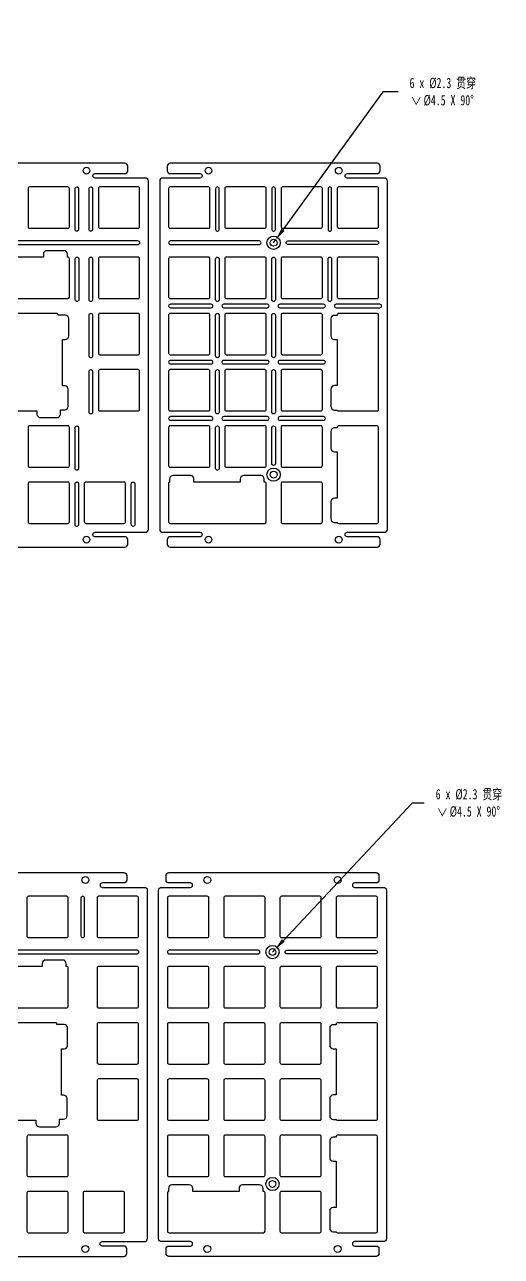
# Model space of a CAD drawing. Header units: millimetres. Extents: x 2128 to 2826, y 1699 to 2116.
# Drawn here: x 2664.9 to 2826.5, y 1698.8 to 2116.1 of the extents above; entities that cross this region are included whole.
import ezdxf

# ---------------------------------------------------------------- set-up
doc = ezdxf.new("R2010")
doc.units = ezdxf.units.MM
doc.layers.add('10', color=7, linetype='Continuous')
doc.styles.add('SLDTEXTSTYLE5', font='TXT', dxfattribs={"width": 0.7})
doc.dimstyles.new('SLDDIMSTYLE0', dxfattribs={"dimtxt": 3.5, "dimasz": 4.08, "dimexe": 0, "dimexo": 0.0625, "dimgap": 0.875, "dimtad": 0, "dimtih": 1, "dimtoh": 1, "dimrnd": 1e-09, "dimzin": 12, "dimdsep": 46, "dimtxsty": 'SLDTEXTSTYLE5', "dimblk1": 'NONE', "dimsah": 1, "dimcen": 0, "dimadec": 0, "dimazin": 3, "dimtfac": 1, "dimtmove": 0, "dimatfit": 3, "dimldrblk": 'NONE', "dimfxl": 1, "dimfrac": 2, "dimtolj": 1, "dimtzin": 12, "dimarcsym": 0})

# ---------------------------------------------------------------- blocks, each defined once
blk = doc.blocks.new('*D3')
at = {"layer": '10', "color": 0, "lineweight": -2, "transparency": 16777216}
for p, q in [((2796.24, 1852.36), (2752.61, 1805.82)), ((2800.32, 1852.36), (2796.24, 1852.36)), ((2748.92, 1801.88), (2749.82, 1802.84))]:
    blk.add_line(p, q, dxfattribs=at)
at = {"layer": '10', "color": 0, "transparency": 16777216}
blk.add_solid([(2752.11, 1806.28), (2753.1, 1805.35), (2749.82, 1802.84)], dxfattribs=at)
at = {"layer": 'Defpoints', "color": 0, "transparency": 16777216}
for p in [(2749.82, 1802.84), (2748.92, 1801.88)]:
    blk.add_point(p, dxfattribs=at)
at = {"layer": '10', "color": 0, "transparency": 16777216, "insert": (2815.46, 1852.36), "char_height": 3.5, "attachment_point": 5, "style": 'SLDTEXTSTYLE5'}
blk.add_mtext('\\A1;6 x %%C2.3 {\\fSimSun|b0|i0|c134|p2;贯穿}\\P{\\fGDT|b0|i0|c0|p2;w }%%C4.5 X 90°', dxfattribs=at)
blk = doc.blocks.new('_None')
blk = doc.blocks.new('*D9')
at = {"layer": '10', "color": 0, "lineweight": -2, "transparency": 16777216}
for p, q in [((2786.35, 2093.34), (2752.47, 2046.57)), ((2791.45, 2093.34), (2786.35, 2093.34)), ((2749.31, 2042.2), (2750.08, 2043.27))]:
    blk.add_line(p, q, dxfattribs=at)
at = {"layer": '10', "color": 0, "transparency": 16777216}
blk.add_solid([(2751.92, 2046.97), (2753.02, 2046.17), (2750.08, 2043.27)], dxfattribs=at)
at = {"layer": 'Defpoints', "color": 0, "transparency": 16777216}
for p in [(2749.31, 2042.2), (2750.08, 2043.27)]:
    blk.add_point(p, dxfattribs=at)
at = {"layer": '10', "color": 0, "transparency": 16777216, "insert": (2806.6, 2093.34), "char_height": 3.5, "attachment_point": 5, "style": 'SLDTEXTSTYLE5'}
blk.add_mtext('\\A1;6 x %%C2.3 {\\fSimSun|b0|i0|c134|p2;贯穿}\\P{\\fGDT|b0|i0|c0|p2;w }%%C4.5 X 90°', dxfattribs=at)

msp = doc.modelspace()

# ---------------------------------------------------------------- linework, layer by layer
at = {"color": 3, "linetype": 'Continuous', "lineweight": 25}
for p, q in [((2682.631, 2061.11), (2682.631, 2061.11)), ((2687.393, 2061.11), (2687.393, 2061.11)), ((2730.256, 2061.11), (2730.256, 2061.11)), ((2749.306, 2061.11), (2749.306, 2061.11)), ((2768.356, 2061.11), (2768.356, 2061.11)), ((2703.918, 2042.204), (2703.918, 2042.204)), ((2784.881, 2042.204), (2784.881, 2042.204)), ((2682.706, 2037.297), (2682.706, 2037.297)), ((2687.393, 2037.297), (2687.393, 2037.297)), ((2730.256, 2037.297), (2730.256, 2037.297)), ((2749.306, 2037.297), (2749.306, 2037.297)), ((2768.356, 2037.297), (2768.356, 2037.297)), ((2687.393, 2018.247), (2687.393, 2018.247)), ((2730.256, 2018.247), (2730.256, 2018.247)), ((2749.306, 2018.247), (2749.306, 2018.247)), ((2687.393, 1999.197), (2687.393, 1999.197)), ((2730.256, 1999.197), (2730.256, 1999.197)), ((2749.306, 1999.197), (2749.306, 1999.197)), ((2682.631, 1980.147), (2682.631, 1980.147)), ((2730.256, 1980.147), (2730.256, 1980.147)), ((2749.306, 1980.147), (2749.306, 1980.147)), ((2682.631, 1961.097), (2682.631, 1961.097)), ((2701.681, 1961.097), (2701.681, 1961.097))]:
    msp.add_line(p, q, dxfattribs=at)
at = {"color": 4, "linetype": 'Continuous', "lineweight": 25}
for p, q in [((2775.99, 1824.538), (2775.99, 1824.538)), ((2703.528, 1801.882), (2703.528, 1801.882)), ((2784.491, 1801.882), (2784.491, 1801.882)), ((2775.991, 1703.026), (2775.991, 1703.026))]:
    msp.add_line(p, q, dxfattribs=at)
at = {"color": 3, "linetype": 'Continuous', "lineweight": 25}
for points in [[(2706.918, 2063.11, 0.4142136), (2705.918, 2064.11), (2688.818, 2064.11, -1), (2688.818, 2065.61), (2698.918, 2065.61, 0.4142136), (2699.918, 2066.61), (2699.918, 2068.11, 0.4142136), (2698.918, 2069.11), (2640.918, 2069.11, 0.4142136)], [(2640.918, 1939.097), (2698.918, 1939.097, 0.4142136), (2699.918, 1940.097), (2699.918, 1941.597, 0.4142136), (2698.918, 1942.597), (2688.818, 1942.597, -1), (2688.818, 1944.097), (2705.918, 1944.097, 0.4142136), (2706.918, 1945.097), (2706.918, 2063.11)], [(2653.353, 1985.198), (2669.134, 1985.198), (2669.134, 1984.148, 0.4142136), (2670.334, 1982.948), (2675.925, 1982.948, 0.4142136), (2677.125, 1984.148), (2677.125, 1985.575), (2678.515, 1985.575, 0.4142136), (2679.715, 1986.775), (2679.715, 1992.537, 0.4142136), (2678.515, 1993.737), (2677.802, 1993.737), (2677.802, 2009.428), (2678.709, 2009.428, 0.4142136), (2679.909, 2010.628), (2679.909, 2016.447, 0.4142136), (2678.709, 2017.647), (2676.275, 2017.647), (2676.275, 2017.747, 0.4142136), (2675.775, 2018.247), (2661.843, 2018.247, 0.4142136)]]:
    msp.add_lwpolyline(points, format="xyb", dxfattribs=at)
for points in [[(2711.731, 2064.11, 0.4142136), (2710.731, 2063.11), (2710.731, 1945.097, 0.4142136), (2711.731, 1944.097), (2724.329, 1944.097, -1), (2724.329, 1942.597), (2714.231, 1942.597, 0.4142136), (2713.231, 1941.597), (2713.231, 1940.097, 0.4142136), (2714.231, 1939.097), (2784.381, 1939.097, 0.4142167), (2785.381, 1940.097), (2785.381, 1941.597, 0.4142105), (2784.381, 1942.597), (2774.281, 1942.597, -1), (2774.281, 1944.097), (2786.881, 1944.097, 0.4142167), (2787.881, 1945.097), (2787.88, 2063.11, 0.4142105), (2786.88, 2064.11), (2774.28, 2064.11, -1), (2774.28, 2065.61), (2784.38, 2065.61, 0.4142167), (2785.38, 2066.61), (2785.38, 2068.11, 0.4142105), (2784.38, 2069.11), (2714.231, 2069.11, 0.4142136), (2713.231, 2068.11), (2713.231, 2066.61, 0.4142136), (2714.231, 2065.61), (2724.331, 2065.61, -1), (2724.331, 2064.11)], [(2680.106, 2060.61, 0.4142136), (2679.606, 2061.11), (2666.606, 2061.11, 0.4142136), (2666.106, 2060.61), (2666.106, 2047.61, 0.4142136), (2666.606, 2047.11), (2679.606, 2047.11, 0.4142136), (2680.106, 2047.61)], [(2683.231, 2060.51), (2683.231, 2046.71, -0.4142136), (2682.631, 2046.11), (2682.631, 2046.11, -0.4142136), (2682.031, 2046.71), (2682.031, 2060.51, -0.4142136), (2682.631, 2061.11, -0.4142136)], [(2687.993, 2060.51), (2687.993, 2046.71, -0.4142136), (2687.393, 2046.11), (2687.393, 2046.11, -0.4142136), (2686.793, 2046.71), (2686.793, 2060.51, -0.4142136), (2687.393, 2061.11, -0.4142136)], [(2703.418, 2047.11, 0.4142136), (2703.918, 2047.61), (2703.918, 2060.61, 0.4142136), (2703.418, 2061.11), (2690.418, 2061.11, 0.4142136), (2689.918, 2060.61), (2689.918, 2047.61, 0.4142136), (2690.418, 2047.11)], [(2727.731, 2060.61, 0.4142136), (2727.231, 2061.11), (2714.231, 2061.11, 0.4142136), (2713.731, 2060.61), (2713.731, 2047.61, 0.4142136), (2714.231, 2047.11), (2727.231, 2047.11, 0.4142136), (2727.731, 2047.61)], [(2729.656, 2046.71, 0.4142136), (2730.256, 2046.11, 0.4142136), (2730.856, 2046.71), (2730.856, 2060.51, 0.4142136), (2730.256, 2061.11, 0.4142136), (2729.656, 2060.51)], [(2746.781, 2060.61, 0.4142136), (2746.281, 2061.11), (2733.281, 2061.11, 0.4142136), (2732.781, 2060.61), (2732.781, 2047.61, 0.4142136), (2733.281, 2047.11), (2746.281, 2047.11, 0.4142136), (2746.781, 2047.61)], [(2748.706, 2046.71, 0.4142136), (2749.306, 2046.11, 0.4142136), (2749.906, 2046.71), (2749.906, 2060.51, 0.4142136), (2749.306, 2061.11, 0.4142136), (2748.706, 2060.51)], [(2765.831, 2060.61, 0.4142136), (2765.331, 2061.11), (2752.331, 2061.11, 0.4142136), (2751.831, 2060.61), (2751.831, 2047.61, 0.4142136), (2752.331, 2047.11), (2765.331, 2047.11, 0.4142136), (2765.831, 2047.61)], [(2767.756, 2046.71, 0.4142136), (2768.356, 2046.11, 0.4142136), (2768.956, 2046.71), (2768.956, 2060.51, 0.4142136), (2768.356, 2061.11, 0.4142136), (2767.756, 2060.51)], [(2784.881, 2060.61, 0.4142136), (2784.381, 2061.11), (2771.381, 2061.11, 0.4142136), (2770.881, 2060.61), (2770.881, 2047.61, 0.4142136), (2771.381, 2047.11), (2784.381, 2047.11, 0.4142136), (2784.881, 2047.61)], [(2703.168, 2041.454), (2631.249, 2041.454, -0.4142136), (2630.499, 2042.204), (2630.499, 2042.204, -0.4142136), (2631.249, 2042.954), (2703.168, 2042.954, -0.4142136), (2703.918, 2042.204, -0.4142136)], [(2713.731, 2042.204), (2713.731, 2042.204, 0.4142136), (2714.331, 2041.604), (2744.456, 2041.604, 0.4142136), (2745.056, 2042.204), (2745.056, 2042.204, 0.4142136), (2744.456, 2042.804), (2714.331, 2042.804, 0.4142136)], [(2784.281, 2041.604), (2754.156, 2041.604, -0.4142136), (2753.556, 2042.204), (2753.556, 2042.204, -0.4142136), (2754.156, 2042.804), (2784.281, 2042.804, -0.4142136), (2784.881, 2042.204, -0.4142136)], [(2647.056, 2023.797, 0.4142167), (2647.556, 2023.297), (2679.606, 2023.297, 0.4142105), (2680.106, 2023.797), (2680.106, 2036.796, 0.4143678), (2679.605, 2037.296), (2679.441, 2037.296), (2679.441, 2038.292, 0.4142136), (2678.241, 2039.492), (2672.493, 2039.492, 0.4142136), (2671.293, 2038.292), (2671.293, 2037.296), (2655.632, 2037.296), (2655.632, 2038.292, 0.4142136), (2654.432, 2039.492), (2648.582, 2039.492, 0.4142136), (2647.382, 2038.292), (2647.382, 2037.296, 0.3137964), (2647.056, 2036.827)], [(2683.306, 2036.697), (2683.306, 2022.897, -0.4142136), (2682.706, 2022.297), (2682.706, 2022.297, -0.4142136), (2682.106, 2022.897), (2682.106, 2036.697, -0.4142136), (2682.706, 2037.297, -0.4142136)], [(2687.993, 2036.697), (2687.993, 2022.897, -0.4142136), (2687.393, 2022.297), (2687.393, 2022.297, -0.4142136), (2686.793, 2022.897), (2686.793, 2036.697, -0.4142136), (2687.393, 2037.297, -0.4142136)], [(2703.918, 2036.797, 0.4142136), (2703.418, 2037.297), (2690.418, 2037.297, 0.4142136), (2689.918, 2036.797), (2689.918, 2023.797, 0.4142136), (2690.418, 2023.297), (2703.418, 2023.297, 0.4142136), (2703.918, 2023.797)], [(2727.731, 2036.797, 0.4142136), (2727.231, 2037.297), (2714.231, 2037.297, 0.4142136), (2713.731, 2036.797), (2713.731, 2023.797, 0.4142136), (2714.231, 2023.297), (2727.231, 2023.297, 0.4142136), (2727.731, 2023.797)], [(2730.856, 2036.697), (2730.856, 2022.897, -0.4142136), (2730.256, 2022.297), (2730.256, 2022.297, -0.4142136), (2729.656, 2022.897), (2729.656, 2036.697, -0.4142136), (2730.256, 2037.297, -0.4142136)], [(2746.781, 2036.797, 0.4142136), (2746.281, 2037.297), (2733.281, 2037.297, 0.4142136), (2732.781, 2036.797), (2732.781, 2023.797, 0.4142136), (2733.281, 2023.297), (2746.281, 2023.297, 0.4142136), (2746.781, 2023.797)], [(2749.906, 2036.697), (2749.906, 2022.897, -0.4142136), (2749.306, 2022.297), (2749.306, 2022.297, -0.4142136), (2748.706, 2022.897), (2748.706, 2036.697, -0.4142136), (2749.306, 2037.297, -0.4142136)], [(2765.831, 2036.797, 0.4142136), (2765.331, 2037.297), (2752.331, 2037.297, 0.4142136), (2751.831, 2036.797), (2751.831, 2023.797, 0.4142136), (2752.331, 2023.297), (2765.331, 2023.297, 0.4142136), (2765.831, 2023.797)], [(2768.956, 2036.697), (2768.956, 2022.897, -0.4142136), (2768.356, 2022.297), (2768.356, 2022.297, -0.4142136), (2767.756, 2022.897), (2767.756, 2036.697, -0.4142136), (2768.356, 2037.297, -0.4142136)], [(2784.881, 2036.797, 0.4142136), (2784.381, 2037.297), (2771.381, 2037.297, 0.4142136), (2770.881, 2036.797), (2770.881, 2023.797, 0.4142136), (2771.381, 2023.297), (2784.381, 2023.297, 0.4142136), (2784.881, 2023.797)], [(2728.731, 2020.772), (2728.731, 2020.772, 0.4142136), (2728.131, 2021.372), (2714.331, 2021.372, 0.4142136), (2713.731, 2020.772), (2713.731, 2020.772, 0.4142136), (2714.331, 2020.172), (2728.131, 2020.172, 0.4142136)], [(2747.781, 2020.772), (2747.781, 2020.772, 0.4142136), (2747.181, 2021.372), (2732.381, 2021.372, 0.4142136), (2731.781, 2020.772), (2731.781, 2020.772, 0.4142136), (2732.381, 2020.172), (2747.181, 2020.172, 0.4142136)], [(2766.831, 2020.772), (2766.831, 2020.772, 0.4142136), (2766.231, 2021.372), (2751.431, 2021.372, 0.4142136), (2750.831, 2020.772), (2750.831, 2020.772, 0.4142136), (2751.431, 2020.172), (2766.231, 2020.172, 0.4142136)], [(2785.881, 2020.772), (2785.881, 2020.772, 0.4142136), (2785.281, 2021.372), (2770.481, 2021.372, 0.4142136), (2769.881, 2020.772), (2769.881, 2020.772, 0.4142136), (2770.481, 2020.172), (2785.281, 2020.172, 0.4142136)], [(2687.993, 2017.647), (2687.993, 2003.847, -0.4142136), (2687.393, 2003.247), (2687.393, 2003.247, -0.4142136), (2686.793, 2003.847), (2686.793, 2017.647, -0.4142136), (2687.393, 2018.247, -0.4142136)], [(2703.918, 2017.747, 0.4142136), (2703.418, 2018.247), (2690.418, 2018.247, 0.4142136), (2689.918, 2017.747), (2689.918, 2004.747, 0.4142136), (2690.418, 2004.247), (2703.418, 2004.247, 0.4142136), (2703.918, 2004.747)], [(2727.731, 2017.747, 0.4142136), (2727.231, 2018.247), (2714.231, 2018.247, 0.4142136), (2713.731, 2017.747), (2713.731, 2004.747, 0.4142136), (2714.231, 2004.247), (2727.231, 2004.247, 0.4142136), (2727.731, 2004.747)], [(2730.856, 2017.647), (2730.856, 2003.847, -0.4142136), (2730.256, 2003.247), (2730.256, 2003.247, -0.4142136), (2729.656, 2003.847), (2729.656, 2017.647, -0.4142136), (2730.256, 2018.247, -0.4142136)], [(2746.781, 2017.747, 0.4142136), (2746.281, 2018.247), (2733.281, 2018.247, 0.4142136), (2732.781, 2017.747), (2732.781, 2004.747, 0.4142136), (2733.281, 2004.247), (2746.281, 2004.247, 0.4142136), (2746.781, 2004.747)], [(2749.906, 2017.647), (2749.906, 2003.847, -0.4142136), (2749.306, 2003.247), (2749.306, 2003.247, -0.4142136), (2748.706, 2003.847), (2748.706, 2017.647, -0.4142136), (2749.306, 2018.247, -0.4142136)], [(2765.831, 2017.747, 0.4142136), (2765.331, 2018.247), (2752.331, 2018.247, 0.4142136), (2751.831, 2017.747), (2751.831, 2004.747, 0.4142136), (2752.331, 2004.247), (2765.331, 2004.247, 0.4142136), (2765.831, 2004.747)], [(2784.381, 1985.197, 0.4142167), (2784.881, 1985.697), (2784.881, 2017.747, 0.4142105), (2784.381, 2018.247), (2771.382, 2018.247, 0.4143678), (2770.882, 2017.747), (2770.882, 2017.582), (2769.886, 2017.582, 0.4142136), (2768.686, 2016.382), (2768.686, 2010.635, 0.4142136), (2769.886, 2009.435), (2770.882, 2009.435), (2770.882, 1993.774), (2769.886, 1993.774, 0.4142136), (2768.686, 1992.574), (2768.686, 1986.724, 0.4142136), (2769.886, 1985.524), (2770.882, 1985.524, 0.3137964), (2771.351, 1985.197)], [(2687.993, 1998.597), (2687.993, 1984.797, -0.4142136), (2687.393, 1984.197), (2687.393, 1984.197, -0.4142136), (2686.793, 1984.797), (2686.793, 1998.597, -0.4142136), (2687.393, 1999.197, -0.4142136)], [(2703.918, 1998.697, 0.4142136), (2703.418, 1999.197), (2690.418, 1999.197, 0.4142136), (2689.918, 1998.697), (2689.918, 1985.697, 0.4142136), (2690.418, 1985.197), (2703.418, 1985.197, 0.4142136), (2703.918, 1985.697)], [(2728.731, 2001.722), (2728.731, 2001.722, 0.4142136), (2728.131, 2002.322), (2714.331, 2002.322, 0.4142136), (2713.731, 2001.722), (2713.731, 2001.722, 0.4142136), (2714.331, 2001.122), (2728.131, 2001.122, 0.4142136)], [(2727.731, 1998.697, 0.4142136), (2727.231, 1999.197), (2714.231, 1999.197, 0.4142136), (2713.731, 1998.697), (2713.731, 1985.697, 0.4142136), (2714.231, 1985.197), (2727.231, 1985.197, 0.4142136), (2727.731, 1985.697)], [(2730.856, 1998.597), (2730.856, 1984.797, -0.4142136), (2730.256, 1984.197), (2730.256, 1984.197, -0.4142136), (2729.656, 1984.797), (2729.656, 1998.597, -0.4142136), (2730.256, 1999.197, -0.4142136)], [(2747.781, 2001.722), (2747.781, 2001.722, 0.4142136), (2747.181, 2002.322), (2732.381, 2002.322, 0.4142136), (2731.781, 2001.722), (2731.781, 2001.722, 0.4142136), (2732.381, 2001.122), (2747.181, 2001.122, 0.4142136)], [(2746.781, 1998.697, 0.4142136), (2746.281, 1999.197), (2733.281, 1999.197, 0.4142136), (2732.781, 1998.697), (2732.781, 1985.697, 0.4142136), (2733.281, 1985.197), (2746.281, 1985.197, 0.4142136), (2746.781, 1985.697)], [(2749.906, 1998.597), (2749.906, 1984.797, -0.4142136), (2749.306, 1984.197), (2749.306, 1984.197, -0.4142136), (2748.706, 1984.797), (2748.706, 1998.597, -0.4142136), (2749.306, 1999.197, -0.4142136)], [(2766.831, 2001.722), (2766.831, 2001.722, 0.4142136), (2766.231, 2002.322), (2751.431, 2002.322, 0.4142136), (2750.831, 2001.722), (2750.831, 2001.722, 0.4142136), (2751.431, 2001.122), (2766.231, 2001.122, 0.4142136)], [(2765.831, 1998.697, 0.4142136), (2765.331, 1999.197), (2752.331, 1999.197, 0.4142136), (2751.831, 1998.697), (2751.831, 1985.697, 0.4142136), (2752.331, 1985.197), (2765.331, 1985.197, 0.4142136), (2765.831, 1985.697)], [(2728.731, 1982.672), (2728.731, 1982.672, 0.4142136), (2728.131, 1983.272), (2714.331, 1983.272, 0.4142136), (2713.731, 1982.672), (2713.731, 1982.672, 0.4142136), (2714.331, 1982.072), (2728.131, 1982.072, 0.4142136)], [(2747.781, 1982.672), (2747.781, 1982.672, 0.4142136), (2747.181, 1983.272), (2732.381, 1983.272, 0.4142136), (2731.781, 1982.672), (2731.781, 1982.672, 0.4142136), (2732.381, 1982.072), (2747.181, 1982.072, 0.4142136)], [(2766.831, 1982.672), (2766.831, 1982.672, 0.4142136), (2766.231, 1983.272), (2751.431, 1983.272, 0.4142136), (2750.831, 1982.672), (2750.831, 1982.672, 0.4142136), (2751.431, 1982.072), (2766.231, 1982.072, 0.4142136)], [(2680.106, 1979.647, 0.4142136), (2679.606, 1980.147), (2666.606, 1980.147, 0.4142136), (2666.106, 1979.647), (2666.106, 1966.647, 0.4142136), (2666.606, 1966.147), (2679.606, 1966.147, 0.4142136), (2680.106, 1966.647)], [(2683.231, 1979.547), (2683.231, 1965.747, -0.4142136), (2682.631, 1965.147), (2682.631, 1965.147, -0.4142136), (2682.031, 1965.747), (2682.031, 1979.547, -0.4142136), (2682.631, 1980.147, -0.4142136)], [(2727.731, 1979.647, 0.4142136), (2727.231, 1980.147), (2714.231, 1980.147, 0.4142136), (2713.731, 1979.647), (2713.731, 1966.647, 0.4142136), (2714.231, 1966.147), (2727.231, 1966.147, 0.4142136), (2727.731, 1966.647)], [(2730.856, 1979.547), (2730.856, 1965.747, -0.4142136), (2730.256, 1965.147), (2730.256, 1965.147, -0.4142136), (2729.656, 1965.747), (2729.656, 1979.547, -0.4142136), (2730.256, 1980.147, -0.4142136)], [(2746.781, 1979.647, 0.4142136), (2746.281, 1980.147), (2733.281, 1980.147, 0.4142136), (2732.781, 1979.647), (2732.781, 1966.647, 0.4142136), (2733.281, 1966.147), (2746.281, 1966.147, 0.4142136), (2746.781, 1966.647)], [(2749.906, 1979.547), (2749.906, 1967.347, -0.4142136), (2749.306, 1966.747), (2749.306, 1966.747, -0.4142136), (2748.706, 1967.347), (2748.706, 1979.547, -0.4142136), (2749.306, 1980.147, -0.4142136)], [(2765.831, 1979.647, 0.4142136), (2765.331, 1980.147), (2752.331, 1980.147, 0.4142136), (2751.831, 1979.647), (2751.831, 1966.647, 0.4142136), (2752.331, 1966.147), (2765.331, 1966.147, 0.4142136), (2765.831, 1966.647)], [(2784.381, 1947.097, 0.4142167), (2784.881, 1947.597), (2784.881, 1979.647, 0.4142105), (2784.381, 1980.147), (2771.382, 1980.147, 0.4143678), (2770.882, 1979.647), (2770.882, 1979.482), (2769.886, 1979.482, 0.4142136), (2768.686, 1978.282), (2768.686, 1972.535, 0.4142136), (2769.886, 1971.335), (2770.882, 1971.335), (2770.882, 1955.674), (2769.886, 1955.674, 0.4142136), (2768.686, 1954.474), (2768.686, 1948.624, 0.4142136), (2769.886, 1947.424), (2770.882, 1947.424, 0.3137964), (2771.351, 1947.097)], [(2713.731, 1947.597, 0.4142167), (2714.231, 1947.097), (2746.281, 1947.097, 0.4142105), (2746.781, 1947.597), (2746.781, 1960.596, 0.4143678), (2746.28, 1961.096), (2746.116, 1961.096), (2746.116, 1962.092, 0.4142136), (2744.916, 1963.292), (2739.168, 1963.292, 0.4142136), (2737.968, 1962.092), (2737.968, 1961.096), (2722.307, 1961.096), (2722.307, 1962.092, 0.4142136), (2721.107, 1963.292), (2715.257, 1963.292, 0.4142136), (2714.057, 1962.092), (2714.057, 1961.097, 0.3137964), (2713.731, 1960.628)], [(2680.106, 1960.597, 0.4142136), (2679.606, 1961.097), (2666.606, 1961.097, 0.4142136), (2666.106, 1960.597), (2666.106, 1947.597, 0.4142136), (2666.606, 1947.097), (2679.606, 1947.097, 0.4142136), (2680.106, 1947.597)], [(2683.231, 1960.497), (2683.231, 1946.697, -0.4142136), (2682.631, 1946.097), (2682.631, 1946.097, -0.4142136), (2682.031, 1946.697), (2682.031, 1960.497, -0.4142136), (2682.631, 1961.097, -0.4142136)], [(2699.156, 1960.597, 0.4142136), (2698.656, 1961.097), (2685.656, 1961.097, 0.4142136), (2685.156, 1960.597), (2685.156, 1947.597, 0.4142136), (2685.656, 1947.097), (2698.656, 1947.097, 0.4142136), (2699.156, 1947.597)], [(2702.281, 1960.497), (2702.281, 1946.697, -0.4142136), (2701.681, 1946.097), (2701.681, 1946.097, -0.4142136), (2701.081, 1946.697), (2701.081, 1960.497, -0.4142136), (2701.681, 1961.097, -0.4142136)], [(2765.831, 1960.597, 0.4142136), (2765.331, 1961.097), (2752.331, 1961.097, 0.4142136), (2751.831, 1960.597), (2751.831, 1947.597, 0.4142136), (2752.331, 1947.097), (2765.331, 1947.097, 0.4142136), (2765.831, 1947.597)]]:
    msp.add_lwpolyline(points, format="xyb", close=True, dxfattribs=at)
at = {"color": 4, "linetype": 'Continuous', "lineweight": 25}
for points in [[(2640.528, 1828.788), (2698.528, 1828.788, -0.4142136), (2699.528, 1827.788), (2699.528, 1826.288, -0.4142136), (2698.528, 1825.288), (2691.278, 1825.288, 0.4142136), (2690.528, 1824.538, 0.4142136), (2691.278, 1823.788), (2705.528, 1823.788, -0.4142136), (2706.528, 1822.788)], [(2640.528, 1698.776), (2698.528, 1698.776, 0.4142136), (2699.528, 1699.776), (2699.528, 1701.276, 0.4142136), (2698.528, 1702.276), (2691.278, 1702.276, -0.4142136), (2690.528, 1703.026, -0.4142136), (2691.278, 1703.776), (2705.528, 1703.776, 0.4142136), (2706.528, 1704.776), (2706.528, 1822.788)], [(2652.963, 1744.876), (2668.744, 1744.876), (2668.744, 1743.827, 0.4142136), (2669.944, 1742.627), (2675.535, 1742.627, 0.4142136), (2676.735, 1743.827), (2676.735, 1745.253), (2678.125, 1745.253, 0.4142136), (2679.325, 1746.453), (2679.325, 1752.216, 0.4142136), (2678.125, 1753.416), (2677.412, 1753.416), (2677.412, 1769.107), (2678.319, 1769.107, 0.4142136), (2679.519, 1770.307), (2679.519, 1776.126, 0.4142136), (2678.319, 1777.326), (2675.885, 1777.326), (2675.885, 1777.426, 0.4142136), (2675.385, 1777.926), (2661.453, 1777.926, 0.4142136)]]:
    msp.add_lwpolyline(points, format="xyb", dxfattribs=at)
for points in [[(2712.841, 1826.288), (2712.841, 1827.788, -0.4142136), (2713.841, 1828.788), (2783.99, 1828.788, -0.4142105), (2784.99, 1827.788), (2784.99, 1826.288, -0.4142167), (2783.99, 1825.288), (2776.74, 1825.288, 0.4142167), (2775.99, 1824.538, 0.4142105), (2776.74, 1823.788), (2786.49, 1823.788, -0.4142105), (2787.49, 1822.788), (2787.491, 1704.776, -0.4142167), (2786.491, 1703.776), (2776.741, 1703.776, 0.4142136), (2775.991, 1703.026, 0.4142136), (2776.741, 1702.276), (2783.991, 1702.276, -0.4142105), (2784.991, 1701.276), (2784.991, 1699.776, -0.4142167), (2783.991, 1698.776), (2713.841, 1698.776, -0.4142136), (2712.841, 1699.776), (2712.841, 1701.276, -0.4142136), (2713.841, 1702.276), (2721.091, 1702.276, 0.4142136), (2721.841, 1703.026, 0.4142136), (2721.091, 1703.776), (2711.341, 1703.776, -0.4142136), (2710.341, 1704.776), (2710.341, 1822.788, -0.4142136), (2711.341, 1823.788), (2721.091, 1823.788, 0.4142136), (2721.841, 1824.538, 0.4142136), (2721.091, 1825.288), (2713.841, 1825.288, -0.4142136)], [(2679.716, 1820.288, 0.4142136), (2679.216, 1820.788), (2666.216, 1820.788, 0.4142136), (2665.716, 1820.288), (2665.716, 1807.288, 0.4142136), (2666.216, 1806.788), (2679.216, 1806.788, 0.4142136), (2679.716, 1807.288)], [(2684.022, 1820.188), (2684.022, 1807.388, 0.4142136), (2684.622, 1806.788), (2684.622, 1806.788, 0.4142136), (2685.222, 1807.388), (2685.222, 1820.188, 0.4142136), (2684.622, 1820.788, 0.4142136)], [(2703.028, 1806.788, 0.4142136), (2703.528, 1807.288), (2703.528, 1820.288, 0.4142136), (2703.028, 1820.788), (2690.028, 1820.788, 0.4142136), (2689.528, 1820.288), (2689.528, 1807.288, 0.4142136), (2690.028, 1806.788)], [(2727.341, 1820.288, 0.4142136), (2726.841, 1820.788), (2713.841, 1820.788, 0.4142136), (2713.341, 1820.288), (2713.341, 1807.288, 0.4142136), (2713.841, 1806.788), (2726.841, 1806.788, 0.4142136), (2727.341, 1807.288)], [(2746.391, 1820.288, 0.4142136), (2745.891, 1820.788), (2732.891, 1820.788, 0.4142136), (2732.391, 1820.288), (2732.391, 1807.288, 0.4142136), (2732.891, 1806.788), (2745.891, 1806.788, 0.4142136), (2746.391, 1807.288)], [(2765.441, 1820.288, 0.4142136), (2764.941, 1820.788), (2751.941, 1820.788, 0.4142136), (2751.441, 1820.288), (2751.441, 1807.288, 0.4142136), (2751.941, 1806.788), (2764.941, 1806.788, 0.4142136), (2765.441, 1807.288)], [(2784.491, 1820.288, 0.4142136), (2783.991, 1820.788), (2770.991, 1820.788, 0.4142136), (2770.491, 1820.288), (2770.491, 1807.288, 0.4142136), (2770.991, 1806.788), (2783.991, 1806.788, 0.4142136), (2784.491, 1807.288)], [(2702.778, 1801.132), (2630.859, 1801.132, -0.4142136), (2630.109, 1801.882), (2630.109, 1801.882, -0.4142136), (2630.859, 1802.632), (2702.778, 1802.632, -0.4142136), (2703.528, 1801.882, -0.4142136)], [(2646.666, 1783.476, 0.4142167), (2647.166, 1782.976), (2679.216, 1782.976, 0.4142105), (2679.716, 1783.476), (2679.716, 1796.475, 0.4143678), (2679.215, 1796.975), (2679.051, 1796.975), (2679.051, 1797.971, 0.4142136), (2677.851, 1799.171), (2672.103, 1799.171, 0.4142136), (2670.903, 1797.971), (2670.903, 1796.975), (2655.242, 1796.975), (2655.242, 1797.971, 0.4142136), (2654.042, 1799.171), (2648.192, 1799.171, 0.4142136), (2646.992, 1797.971), (2646.992, 1796.975, 0.3137964), (2646.666, 1796.506)], [(2713.341, 1801.882), (2713.341, 1801.882, 0.4142136), (2713.941, 1801.282), (2744.066, 1801.282, 0.4142136), (2744.666, 1801.882), (2744.666, 1801.882, 0.4142136), (2744.066, 1802.482), (2713.941, 1802.482, 0.4142136)], [(2783.891, 1801.282), (2753.766, 1801.282, -0.4142136), (2753.166, 1801.882), (2753.166, 1801.882, -0.4142136), (2753.766, 1802.482), (2783.891, 1802.482, -0.4142136), (2784.491, 1801.882, -0.4142136)], [(2703.528, 1796.476, 0.4142136), (2703.028, 1796.976), (2690.028, 1796.976, 0.4142136), (2689.528, 1796.476), (2689.528, 1783.476, 0.4142136), (2690.028, 1782.976), (2703.028, 1782.976, 0.4142136), (2703.528, 1783.476)], [(2727.341, 1796.476, 0.4142136), (2726.841, 1796.976), (2713.841, 1796.976, 0.4142136), (2713.341, 1796.476), (2713.341, 1783.476, 0.4142136), (2713.841, 1782.976), (2726.841, 1782.976, 0.4142136), (2727.341, 1783.476)], [(2746.391, 1796.476, 0.4142136), (2745.891, 1796.976), (2732.891, 1796.976, 0.4142136), (2732.391, 1796.476), (2732.391, 1783.476, 0.4142136), (2732.891, 1782.976), (2745.891, 1782.976, 0.4142136), (2746.391, 1783.476)], [(2765.441, 1796.476, 0.4142136), (2764.941, 1796.976), (2751.941, 1796.976, 0.4142136), (2751.441, 1796.476), (2751.441, 1783.476, 0.4142136), (2751.941, 1782.976), (2764.941, 1782.976, 0.4142136), (2765.441, 1783.476)], [(2784.491, 1796.476, 0.4142136), (2783.991, 1796.976), (2770.991, 1796.976, 0.4142136), (2770.491, 1796.476), (2770.491, 1783.476, 0.4142136), (2770.991, 1782.976), (2783.991, 1782.976, 0.4142136), (2784.491, 1783.476)], [(2703.528, 1777.426, 0.4142136), (2703.028, 1777.926), (2690.028, 1777.926, 0.4142136), (2689.528, 1777.426), (2689.528, 1764.426, 0.4142136), (2690.028, 1763.926), (2703.028, 1763.926, 0.4142136), (2703.528, 1764.426)], [(2727.341, 1777.426, 0.4142136), (2726.841, 1777.926), (2713.841, 1777.926, 0.4142136), (2713.341, 1777.426), (2713.341, 1764.426, 0.4142136), (2713.841, 1763.926), (2726.841, 1763.926, 0.4142136), (2727.341, 1764.426)], [(2746.391, 1777.426, 0.4142136), (2745.891, 1777.926), (2732.891, 1777.926, 0.4142136), (2732.391, 1777.426), (2732.391, 1764.426, 0.4142136), (2732.891, 1763.926), (2745.891, 1763.926, 0.4142136), (2746.391, 1764.426)], [(2765.441, 1777.426, 0.4142136), (2764.941, 1777.926), (2751.941, 1777.926, 0.4142136), (2751.441, 1777.426), (2751.441, 1764.426, 0.4142136), (2751.941, 1763.926), (2764.941, 1763.926, 0.4142136), (2765.441, 1764.426)], [(2783.991, 1744.876, 0.4142167), (2784.491, 1745.376), (2784.491, 1777.426, 0.4142105), (2783.991, 1777.926), (2770.991, 1777.926, 0.4143678), (2770.491, 1777.426), (2770.492, 1777.261), (2769.496, 1777.261, 0.4142136), (2768.296, 1776.061), (2768.296, 1770.314, 0.4142136), (2769.496, 1769.114), (2770.492, 1769.114), (2770.492, 1753.452), (2769.496, 1753.452, 0.4142136), (2768.296, 1752.252), (2768.296, 1746.402, 0.4142136), (2769.496, 1745.202), (2770.492, 1745.202, 0.3137964), (2770.96, 1744.876)], [(2703.528, 1758.376, 0.4142136), (2703.028, 1758.876), (2690.028, 1758.876, 0.4142136), (2689.528, 1758.376), (2689.528, 1745.376, 0.4142136), (2690.028, 1744.876), (2703.028, 1744.876, 0.4142136), (2703.528, 1745.376)], [(2727.341, 1758.376, 0.4142136), (2726.841, 1758.876), (2713.841, 1758.876, 0.4142136), (2713.341, 1758.376), (2713.341, 1745.376, 0.4142136), (2713.841, 1744.876), (2726.841, 1744.876, 0.4142136), (2727.341, 1745.376)], [(2746.391, 1758.376, 0.4142136), (2745.891, 1758.876), (2732.891, 1758.876, 0.4142136), (2732.391, 1758.376), (2732.391, 1745.376, 0.4142136), (2732.891, 1744.876), (2745.891, 1744.876, 0.4142136), (2746.391, 1745.376)], [(2765.441, 1758.376, 0.4142136), (2764.941, 1758.876), (2751.941, 1758.876, 0.4142136), (2751.441, 1758.376), (2751.441, 1745.376, 0.4142136), (2751.941, 1744.876), (2764.941, 1744.876, 0.4142136), (2765.441, 1745.376)], [(2679.716, 1739.326, 0.4142136), (2679.216, 1739.826), (2666.216, 1739.826, 0.4142136), (2665.716, 1739.326), (2665.716, 1726.326, 0.4142136), (2666.216, 1725.826), (2679.216, 1725.826, 0.4142136), (2679.716, 1726.326)], [(2727.341, 1739.326, 0.4142136), (2726.841, 1739.826), (2713.841, 1739.826, 0.4142136), (2713.341, 1739.326), (2713.341, 1726.326, 0.4142136), (2713.841, 1725.826), (2726.841, 1725.826, 0.4142136), (2727.341, 1726.326)], [(2746.391, 1739.326, 0.4142136), (2745.891, 1739.826), (2732.891, 1739.826, 0.4142136), (2732.391, 1739.326), (2732.391, 1726.326, 0.4142136), (2732.891, 1725.826), (2745.891, 1725.826, 0.4142136), (2746.391, 1726.326)], [(2765.441, 1739.326, 0.4142136), (2764.941, 1739.826), (2751.941, 1739.826, 0.4142136), (2751.441, 1739.326), (2751.441, 1726.326, 0.4142136), (2751.941, 1725.826), (2764.941, 1725.826, 0.4142136), (2765.441, 1726.326)], [(2783.991, 1706.776, 0.4142167), (2784.491, 1707.276), (2784.491, 1739.326, 0.4142105), (2783.991, 1739.826), (2770.991, 1739.826, 0.4143678), (2770.491, 1739.326), (2770.492, 1739.161), (2769.496, 1739.161, 0.4142136), (2768.296, 1737.961), (2768.296, 1732.214, 0.4142136), (2769.496, 1731.014), (2770.492, 1731.014), (2770.492, 1715.352), (2769.496, 1715.352, 0.4142136), (2768.296, 1714.152), (2768.296, 1708.302, 0.4142136), (2769.496, 1707.102), (2770.492, 1707.102, 0.3137964), (2770.96, 1706.776)], [(2679.716, 1720.276, 0.4142136), (2679.216, 1720.776), (2666.216, 1720.776, 0.4142136), (2665.716, 1720.276), (2665.716, 1707.276, 0.4142136), (2666.216, 1706.776), (2679.216, 1706.776, 0.4142136), (2679.716, 1707.276)], [(2698.766, 1720.276, 0.4142136), (2698.266, 1720.776), (2685.266, 1720.776, 0.4142136), (2684.766, 1720.276), (2684.766, 1707.276, 0.4142136), (2685.266, 1706.776), (2698.266, 1706.776, 0.4142136), (2698.766, 1707.276)], [(2713.341, 1707.276, 0.4142167), (2713.841, 1706.776), (2745.891, 1706.776, 0.4142105), (2746.391, 1707.276), (2746.391, 1720.275, 0.4143678), (2745.89, 1720.775), (2745.726, 1720.775), (2745.726, 1721.771, 0.4142136), (2744.526, 1722.971), (2738.778, 1722.971, 0.4142136), (2737.578, 1721.771), (2737.578, 1720.775), (2721.917, 1720.775), (2721.917, 1721.771, 0.4142136), (2720.717, 1722.971), (2714.867, 1722.971, 0.4142136), (2713.667, 1721.771), (2713.667, 1720.775, 0.3137964), (2713.341, 1720.306)], [(2765.441, 1720.276, 0.4142136), (2764.941, 1720.776), (2751.941, 1720.776, 0.4142136), (2751.441, 1720.276), (2751.441, 1707.276, 0.4142136), (2751.941, 1706.776), (2764.941, 1706.776, 0.4142136), (2765.441, 1707.276)]]:
    msp.add_lwpolyline(points, format="xyb", close=True, dxfattribs=at)
at = {"color": 3, "linetype": 'Continuous', "lineweight": 25}
for centre in [(2685.918, 2066.61), (2727.231, 2066.61), (2771.38, 2066.61), (2685.918, 1941.597), (2727.229, 1941.597), (2771.381, 1941.597)]:
    msp.add_circle(centre, 1.15, dxfattribs=at)
for centre, radius in [((2749.306, 2042.204), 2.25), ((2749.306, 2042.204), 1.15), ((2749.306, 1963.622), 2.25), ((2749.306, 1963.622), 1.15), ((2748.916, 1801.882), 2.25), ((2748.916, 1801.882), 1.15), ((2748.916, 1723.301), 2.25), ((2748.916, 1723.301), 1.15)]:
    msp.add_circle(centre, radius)
at = {"color": 4, "linetype": 'Continuous', "lineweight": 25}
for centre in [(2685.528, 1826.288), (2726.841, 1826.288), (2770.99, 1826.288), (2685.528, 1701.276), (2726.839, 1701.276), (2770.991, 1701.276)]:
    msp.add_circle(centre, 1.15, dxfattribs=at)

# ---------------------------------------------------------------- dimensions: what is measured, and where the dimension line sits
at = {"layer": '10', "color": 1}
for p1, p2, picture, middle in [((2749.306, 2042.204), (2750.078, 2043.269), '*D9', (2806.597, 2093.335)), ((2748.916, 1801.882), (2749.815, 1802.842), '*D3', (2815.464, 1852.359))]:
    dim = msp.add_diameter_dim_2p(p1=p1, p2=p2, text='6 x %%C2.3 {\\fSimSun|b0|i0|c134|p2;贯穿}\\P{\\fGDT|b0|i0|c0|p2;w }%%C4.5 X 90°', dimstyle='SLDDIMSTYLE0', dxfattribs=at)
    dim.commit()
    dim.dimension.update_dxf_attribs({"geometry": picture, "text_midpoint": middle, "dimtype": 163})

doc.saveas('drawing.dxf')
